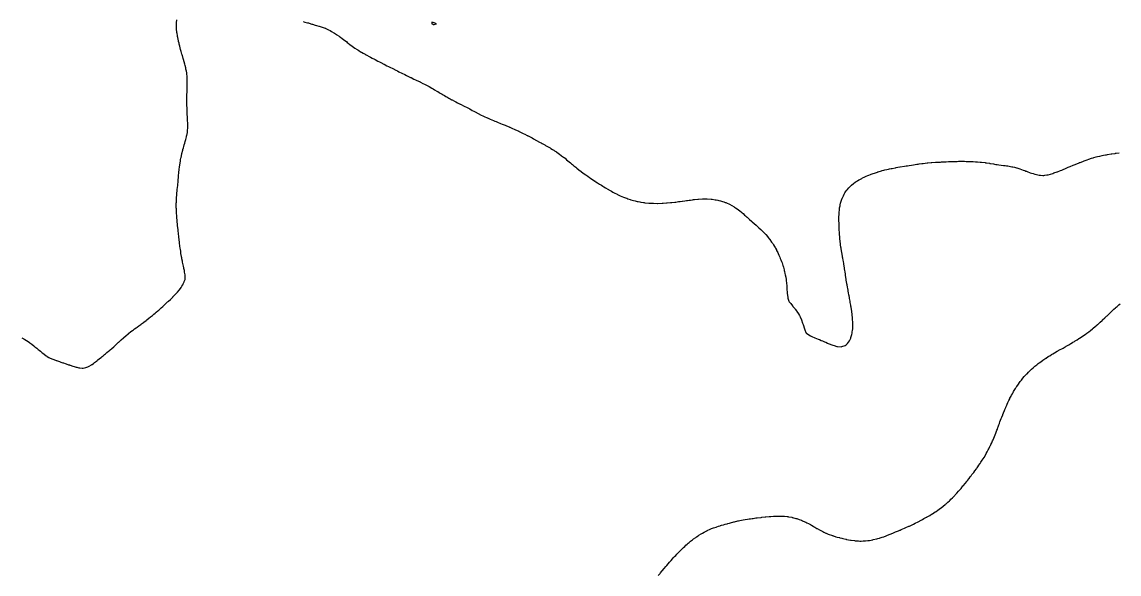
# Model space of a CAD drawing. Extents: x -717077 to -715000, y -984627 to -984000.
# Drawn here: x -716752.1 to -716507.7, y -984359.2 to -984236.1 of the extents above; entities that cross this region are included whole.
import ezdxf

# ---------------------------------------------------------------- set-up
doc = ezdxf.new("R2010")
doc.units = 0
doc.layers.add('buffer_B1_0_1_clip', color=7, linetype='Continuous')

msp = doc.modelspace()

# ---------------------------------------------------------------- linework, layer by layer
at = {"layer": 'buffer_B1_0_1_clip'}
for points in [[(-716752.15, -984306.5), (-716751.74, -984306.74), (-716751.5, -984306.88), (-716751.12, -984307.12), (-716750.55, -984307.5), (-716750.52, -984307.52), (-716750.5, -984307.53), (-716750.37, -984307.63), (-716749.95, -984307.95), (-716749.5, -984308.3), (-716749.39, -984308.39), (-716749.24, -984308.5), (-716748.83, -984308.83), (-716748.5, -984309.12), (-716748.29, -984309.29), (-716748.02, -984309.5), (-716747.74, -984309.74), (-716747.5, -984309.93), (-716747.17, -984310.17), (-716746.73, -984310.5), (-716746.6, -984310.6), (-716746.5, -984310.67), (-716746.12, -984310.88), (-716745.97, -984310.97), (-716745.5, -984311.21), (-716745.29, -984311.29), (-716744.69, -984311.5), (-716744.55, -984311.55), (-716744.5, -984311.56), (-716744.41, -984311.59), (-716743.8, -984311.8), (-716743.5, -984311.9), (-716743.05, -984312.05), (-716742.9, -984312.11), (-716742.5, -984312.24), (-716742.31, -984312.31), (-716741.74, -984312.5), (-716741.56, -984312.56), (-716741.5, -984312.58), (-716741.38, -984312.62), (-716740.8, -984312.81), (-716740.5, -984312.91), (-716740.03, -984313.03), (-716739.94, -984313.06), (-716739.5, -984313.18), (-716739.21, -984313.21), (-716738.73, -984313.27), (-716738.5, -984313.3), (-716738.2, -984313.2), (-716737.89, -984313.11), (-716737.5, -984312.98), (-716737.19, -984312.81), (-716736.64, -984312.5), (-716736.55, -984312.45), (-716736.5, -984312.42), (-716736.2, -984312.2), (-716735.97, -984312.03), (-716735.5, -984311.69), (-716735.4, -984311.6), (-716735.28, -984311.5), (-716734.85, -984311.15), (-716734.5, -984310.86), (-716734.3, -984310.7), (-716734.06, -984310.5), (-716733.75, -984310.25), (-716733.5, -984310.04), (-716733.21, -984309.79), (-716732.87, -984309.5), (-716732.67, -984309.33), (-716732.5, -984309.19), (-716732.13, -984308.87), (-716731.69, -984308.5), (-716731.59, -984308.41), (-716731.5, -984308.33), (-716731.07, -984307.93), (-716730.6, -984307.5), (-716730.55, -984307.45), (-716730.5, -984307.41), (-716730.03, -984306.97), (-716729.5, -984306.5), (-716729.5, -984306.5), (-716729.5, -984306.5), (-716729.47, -984306.47), (-716728.97, -984306.03), (-716728.5, -984305.63), (-716728.43, -984305.57), (-716727.87, -984305.13), (-716727.5, -984304.84), (-716727.31, -984304.69), (-716727.04, -984304.5), (-716726.73, -984304.27), (-716726.5, -984304.11), (-716726.14, -984303.86), (-716725.65, -984303.5), (-716725.56, -984303.44), (-716725.5, -984303.39), (-716725.08, -984303.08), (-716724.99, -984303.01), (-716724.5, -984302.65), (-716724.42, -984302.58), (-716724.32, -984302.5), (-716723.86, -984302.14), (-716723.5, -984301.85), (-716723.31, -984301.69), (-716723.08, -984301.5), (-716722.76, -984301.24), (-716722.5, -984301.03), (-716722.21, -984300.79), (-716721.88, -984300.5), (-716721.68, -984300.32), (-716721.5, -984300.17), (-716721.15, -984299.85), (-716720.76, -984299.5), (-716720.5, -984299.27), (-716720.11, -984298.89), (-716719.69, -984298.5), (-716719.59, -984298.41), (-716719.5, -984298.33), (-716719.07, -984297.93), (-716718.61, -984297.5), (-716718.56, -984297.44), (-716718.5, -984297.39), (-716718.06, -984296.94), (-716717.63, -984296.5), (-716717.5, -984296.35), (-716717.1, -984295.9), (-716716.79, -984295.5), (-716716.68, -984295.32), (-716716.5, -984295.03), (-716716.3, -984294.7), (-716716.19, -984294.5), (-716715.99, -984294.01), (-716715.98, -984293.98), (-716715.8, -984293.5), (-716715.8, -984293.2), (-716715.81, -984292.81), (-716715.81, -984292.5), (-716715.86, -984292.14), (-716715.9, -984291.9), (-716715.96, -984291.5), (-716716.05, -984291.05), (-716716.07, -984290.93), (-716716.16, -984290.5), (-716716.22, -984290.23), (-716716.34, -984289.66), (-716716.4, -984289.4), (-716716.5, -984288.88), (-716716.56, -984288.56), (-716716.57, -984288.5), (-716716.59, -984288.41), (-716716.71, -984287.71), (-716716.74, -984287.5), (-716716.78, -984287.22), (-716716.84, -984286.84), (-716716.89, -984286.5), (-716716.94, -984286.06), (-716716.96, -984285.96), (-716717.02, -984285.5), (-716717.07, -984285.07), (-716717.09, -984284.91), (-716717.14, -984284.5), (-716717.18, -984284.18), (-716717.22, -984283.78), (-716717.25, -984283.5), (-716717.27, -984283.28), (-716717.34, -984282.66), (-716717.36, -984282.5), (-716717.37, -984282.38), (-716717.47, -984281.53), (-716717.47, -984281.5), (-716717.48, -984281.48), (-716717.5, -984281.24), (-716717.57, -984280.57), (-716717.58, -984280.5), (-716717.59, -984280.41), (-716717.65, -984279.65), (-716717.66, -984279.5), (-716717.67, -984279.33), (-716717.71, -984278.71), (-716717.73, -984278.5), (-716717.73, -984278.27), (-716717.74, -984277.74), (-716717.75, -984277.5), (-716717.75, -984277.25), (-716717.75, -984276.75), (-716717.75, -984276.5), (-716717.74, -984276.26), (-716717.72, -984275.72), (-716717.72, -984275.5), (-716717.7, -984275.3), (-716717.65, -984274.65), (-716717.64, -984274.5), (-716717.55, -984273.5), (-716717.54, -984273.46), (-716717.5, -984273.03), (-716717.45, -984272.55), (-716717.45, -984272.5), (-716717.44, -984272.44), (-716717.36, -984271.64), (-716717.35, -984271.5), (-716717.34, -984271.34), (-716717.28, -984270.72), (-716717.26, -984270.5), (-716717.24, -984270.24), (-716717.2, -984269.8), (-716717.17, -984269.5), (-716717.13, -984269.13), (-716717.1, -984268.9), (-716717.06, -984268.5), (-716716.91, -984267.5), (-716716.85, -984267.15), (-716716.79, -984266.79), (-716716.74, -984266.5), (-716716.69, -984266.31), (-716716.53, -984265.53), (-716716.52, -984265.5), (-716716.52, -984265.48), (-716716.5, -984265.42), (-716716.31, -984264.69), (-716716.27, -984264.5), (-716716.17, -984264.18), (-716716.1, -984263.9), (-716715.98, -984263.5), (-716715.88, -984263.12), (-716715.78, -984262.78), (-716715.7, -984262.5), (-716715.66, -984262.34), (-716715.5, -984261.7), (-716715.46, -984261.54), (-716715.45, -984261.5), (-716715.44, -984261.44), (-716715.29, -984260.71), (-716715.25, -984260.5), (-716715.24, -984260.24), (-716715.22, -984259.78), (-716715.21, -984259.5), (-716715.21, -984259.21), (-716715.21, -984258.79), (-716715.22, -984258.5), (-716715.23, -984258.23), (-716715.25, -984257.75), (-716715.26, -984257.5), (-716715.27, -984257.28), (-716715.3, -984256.7), (-716715.32, -984256.5), (-716715.33, -984256.33), (-716715.36, -984255.64), (-716715.37, -984255.5), (-716715.37, -984255.37), (-716715.4, -984254.6), (-716715.4, -984254.5), (-716715.4, -984254.4), (-716715.4, -984253.6), (-716715.4, -984253.5), (-716715.4, -984253.4), (-716715.39, -984252.61), (-716715.39, -984252.5), (-716715.39, -984252.39), (-716715.37, -984251.63), (-716715.37, -984251.5), (-716715.37, -984251.37), (-716715.36, -984250.64), (-716715.35, -984250.5), (-716715.35, -984250.35), (-716715.35, -984249.65), (-716715.34, -984249.5), (-716715.35, -984249.35), (-716715.35, -984248.65), (-716715.35, -984248.5), (-716715.36, -984248.36), (-716715.4, -984247.6), (-716715.41, -984247.5), (-716715.42, -984247.42), (-716715.5, -984247.05), (-716715.6, -984246.6), (-716715.62, -984246.5), (-716715.66, -984246.34), (-716715.79, -984245.79), (-716715.86, -984245.5), (-716716, -984245), (-716716, -984245), (-716716.14, -984244.5), (-716716.22, -984244.22), (-716716.4, -984243.6), (-716716.43, -984243.5), (-716716.45, -984243.45), (-716716.5, -984243.27), (-716716.67, -984242.67), (-716716.71, -984242.5), (-716716.79, -984242.21), (-716716.88, -984241.88), (-716716.98, -984241.5), (-716717.09, -984241.09), (-716717.15, -984240.85), (-716717.23, -984240.5), (-716717.29, -984240.29), (-716717.44, -984239.56), (-716717.45, -984239.5), (-716717.46, -984239.46), (-716717.5, -984239.21), (-716717.59, -984238.59), (-716717.61, -984238.5), (-716717.61, -984238.39), (-716717.68, -984237.68), (-716717.69, -984237.5), (-716717.69, -984237.31), (-716717.71, -984236.72), (-716717.72, -984236.5), (-716717.7, -984236.3), (-716717.67, -984235.67)], [(-716689.5, -984236.01), (-716689.12, -984236.13), (-716688.79, -984236.21), (-716688.5, -984236.29), (-716688.34, -984236.34), (-716687.77, -984236.5), (-716687.57, -984236.57), (-716687.5, -984236.59), (-716687.38, -984236.62), (-716686.81, -984236.81), (-716686.5, -984236.9), (-716686.04, -984237.04), (-716685.94, -984237.06), (-716685.5, -984237.19), (-716685.27, -984237.27), (-716684.57, -984237.5), (-716684.52, -984237.52), (-716684.5, -984237.52), (-716684.45, -984237.55), (-716683.85, -984237.86), (-716683.5, -984238.03), (-716683.21, -984238.21), (-716682.69, -984238.5), (-716682.58, -984238.58), (-716682.5, -984238.63), (-716682.09, -984238.91), (-716681.98, -984238.99), (-716681.5, -984239.29), (-716681.38, -984239.38), (-716681.2, -984239.5), (-716680.8, -984239.8), (-716680.5, -984240.02), (-716680.23, -984240.23), (-716679.86, -984240.5), (-716679.67, -984240.67), (-716679.5, -984240.8), (-716679.11, -984241.11), (-716678.58, -984241.5), (-716678.53, -984241.54), (-716678.5, -984241.56), (-716678.28, -984241.72), (-716677.96, -984241.96), (-716677.5, -984242.25), (-716677.35, -984242.35), (-716677.09, -984242.5), (-716676.73, -984242.73), (-716676.5, -984242.86), (-716676.1, -984243.1), (-716675.71, -984243.29), (-716675.5, -984243.4), (-716675.44, -984243.44), (-716675.32, -984243.5), (-716674.8, -984243.8), (-716674.5, -984243.96), (-716674.15, -984244.15), (-716673.58, -984244.42), (-716673.5, -984244.46), (-716673.47, -984244.48), (-716673.42, -984244.5), (-716672.83, -984244.83), (-716672.5, -984245), (-716672.17, -984245.17), (-716671.52, -984245.48), (-716671.5, -984245.49), (-716671.49, -984245.49), (-716671.48, -984245.5), (-716670.85, -984245.85), (-716670.5, -984246.02), (-716670.19, -984246.19), (-716669.51, -984246.5), (-716669.5, -984246.5), (-716669.5, -984246.5), (-716669.49, -984246.51), (-716668.85, -984246.85), (-716668.5, -984247.03), (-716668.19, -984247.19), (-716667.5, -984247.49), (-716667.5, -984247.5), (-716667.5, -984247.5), (-716667.49, -984247.5), (-716666.84, -984247.85), (-716666.5, -984248.01), (-716666.17, -984248.17), (-716665.55, -984248.45), (-716665.5, -984248.47), (-716665.48, -984248.48), (-716665.44, -984248.5), (-716664.83, -984248.83), (-716664.5, -984248.98), (-716664.15, -984249.15), (-716663.6, -984249.4), (-716663.5, -984249.44), (-716663.46, -984249.46), (-716663.38, -984249.5), (-716662.81, -984249.81), (-716662.5, -984249.96), (-716662.14, -984250.14), (-716661.6, -984250.4), (-716661.5, -984250.45), (-716661.47, -984250.47), (-716661.4, -984250.5), (-716660.84, -984250.84), (-716660.5, -984251.03), (-716660.2, -984251.21), (-716659.68, -984251.5), (-716659.58, -984251.58), (-716659.5, -984251.63), (-716659.17, -984251.83), (-716658.96, -984251.96), (-716658.5, -984252.23), (-716658.33, -984252.33), (-716658.02, -984252.5), (-716657.7, -984252.7), (-716657.5, -984252.83), (-716657.07, -984253.07), (-716656.75, -984253.25), (-716656.5, -984253.39), (-716656.43, -984253.43), (-716656.28, -984253.5), (-716655.78, -984253.78), (-716655.5, -984253.93), (-716655.12, -984254.12), (-716654.66, -984254.34), (-716654.5, -984254.42), (-716654.44, -984254.44), (-716654.32, -984254.5), (-716653.78, -984254.78), (-716653.5, -984254.92), (-716653.12, -984255.12), (-716652.65, -984255.35), (-716652.5, -984255.43), (-716652.45, -984255.45), (-716652.36, -984255.5), (-716651.81, -984255.81), (-716651.5, -984255.99), (-716651.17, -984256.17), (-716650.51, -984256.5), (-716650.5, -984256.51), (-716650.5, -984256.51), (-716650.48, -984256.52), (-716649.85, -984256.85), (-716649.5, -984257.03), (-716649.18, -984257.18), (-716648.53, -984257.47), (-716648.5, -984257.48), (-716648.49, -984257.49), (-716648.46, -984257.5), (-716647.8, -984257.8), (-716647.5, -984257.93), (-716647.1, -984258.1), (-716646.79, -984258.21), (-716646.5, -984258.32), (-716646.37, -984258.37), (-716646.03, -984258.5), (-716645.65, -984258.65), (-716645.5, -984258.71), (-716645.14, -984258.86), (-716644.94, -984258.94), (-716644.5, -984259.12), (-716644.23, -984259.23), (-716643.57, -984259.5), (-716643.52, -984259.52), (-716643.5, -984259.53), (-716643.44, -984259.56), (-716642.84, -984259.84), (-716642.5, -984260), (-716642.16, -984260.16), (-716641.59, -984260.41), (-716641.5, -984260.45), (-716641.47, -984260.47), (-716641.4, -984260.5), (-716640.8, -984260.81), (-716640.5, -984260.95), (-716640.13, -984261.14), (-716639.62, -984261.38), (-716639.5, -984261.44), (-716639.46, -984261.46), (-716639.37, -984261.5), (-716638.81, -984261.81), (-716638.5, -984261.97), (-716638.16, -984262.16), (-716637.5, -984262.5), (-716637.5, -984262.5), (-716637.5, -984262.5), (-716637.49, -984262.51), (-716636.87, -984262.87), (-716636.5, -984263.07), (-716636.22, -984263.22), (-716635.69, -984263.5), (-716635.57, -984263.57), (-716635.5, -984263.61), (-716635.24, -984263.76), (-716634.94, -984263.94), (-716634.5, -984264.18), (-716634.3, -984264.3), (-716633.96, -984264.5), (-716633.68, -984264.68), (-716633.5, -984264.8), (-716633.08, -984265.08), (-716632.58, -984265.42), (-716632.5, -984265.47), (-716632.48, -984265.48), (-716632.46, -984265.5), (-716631.92, -984265.92), (-716631.5, -984266.24), (-716631.35, -984266.35), (-716631.15, -984266.5), (-716630.81, -984266.81), (-716630.5, -984267.06), (-716630.26, -984267.26), (-716629.95, -984267.5), (-716629.72, -984267.72), (-716629.5, -984267.9), (-716629.18, -984268.18), (-716628.76, -984268.5), (-716628.62, -984268.62), (-716628.5, -984268.72), (-716628.07, -984269.07), (-716627.55, -984269.45), (-716627.5, -984269.49), (-716627.49, -984269.49), (-716627.48, -984269.5), (-716626.92, -984269.92), (-716626.5, -984270.21), (-716626.33, -984270.33), (-716626.08, -984270.5), (-716625.74, -984270.74), (-716625.5, -984270.91), (-716625.15, -984271.15), (-716624.6, -984271.5), (-716624.54, -984271.54), (-716624.5, -984271.57), (-716624.28, -984271.72), (-716623.95, -984271.95), (-716623.5, -984272.23), (-716623.34, -984272.34), (-716623.06, -984272.5), (-716622.72, -984272.73), (-716622.5, -984272.87), (-716622.11, -984273.11), (-716621.6, -984273.4), (-716621.5, -984273.46), (-716621.47, -984273.47), (-716621.42, -984273.5), (-716620.84, -984273.84), (-716620.5, -984274.03), (-716620.19, -984274.19), (-716619.56, -984274.5), (-716619.52, -984274.52), (-716619.5, -984274.53), (-716619.44, -984274.56), (-716618.84, -984274.84), (-716618.5, -984275), (-716618.14, -984275.14), (-716617.69, -984275.31), (-716617.5, -984275.38), (-716617.41, -984275.41), (-716617.13, -984275.5), (-716616.67, -984275.67), (-716616.5, -984275.72), (-716616.19, -984275.81), (-716615.9, -984275.9), (-716615.5, -984276.01), (-716615.09, -984276.09), (-716614.86, -984276.14), (-716614.5, -984276.22), (-716614.26, -984276.26), (-716613.64, -984276.35), (-716613.5, -984276.38), (-716613.39, -984276.39), (-716612.52, -984276.48), (-716612.5, -984276.48), (-716612.48, -984276.48), (-716612.11, -984276.5), (-716611.53, -984276.53), (-716611.5, -984276.53), (-716611.47, -984276.53), (-716610.54, -984276.54), (-716610.5, -984276.54), (-716610.46, -984276.54), (-716609.51, -984276.51), (-716609.5, -984276.51), (-716609.49, -984276.51), (-716609.32, -984276.5), (-716608.55, -984276.45), (-716608.5, -984276.45), (-716608.44, -984276.44), (-716607.63, -984276.37), (-716607.5, -984276.36), (-716607.34, -984276.34), (-716606.73, -984276.27), (-716606.5, -984276.24), (-716606.2, -984276.21), (-716605.85, -984276.15), (-716605.5, -984276.11), (-716605.04, -984276.05), (-716604.97, -984276.03), (-716604.5, -984275.97), (-716604.09, -984275.91), (-716603.88, -984275.89), (-716603.5, -984275.83), (-716603.21, -984275.79), (-716602.73, -984275.73), (-716602.5, -984275.7), (-716602.32, -984275.68), (-716601.6, -984275.6), (-716601.5, -984275.59), (-716601.41, -984275.59), (-716600.53, -984275.53), (-716600.5, -984275.53), (-716600.47, -984275.53), (-716599.52, -984275.52), (-716599.5, -984275.52), (-716599.47, -984275.53), (-716598.6, -984275.6), (-716598.5, -984275.61), (-716598.37, -984275.63), (-716597.73, -984275.73), (-716597.5, -984275.77), (-716597.15, -984275.85), (-716596.9, -984275.9), (-716596.5, -984276), (-716596.11, -984276.11), (-716595.78, -984276.22), (-716595.5, -984276.31), (-716595.36, -984276.36), (-716595.01, -984276.5), (-716594.66, -984276.66), (-716594.5, -984276.73), (-716594, -984277), (-716593.99, -984277.01), (-716593.5, -984277.28), (-716593.37, -984277.37), (-716593.17, -984277.5), (-716592.78, -984277.79), (-716592.5, -984277.99), (-716592.22, -984278.22), (-716591.87, -984278.5), (-716591.67, -984278.68), (-716591.5, -984278.82), (-716591.15, -984279.15), (-716590.75, -984279.5), (-716590.62, -984279.62), (-716590.5, -984279.72), (-716590.09, -984280.1), (-716589.64, -984280.5), (-716589.56, -984280.57), (-716589.5, -984280.62), (-716589.03, -984281.03), (-716588.58, -984281.42), (-716588.5, -984281.49), (-716588.49, -984281.49), (-716588.49, -984281.5), (-716587.96, -984281.97), (-716587.5, -984282.38), (-716587.44, -984282.44), (-716587.37, -984282.5), (-716586.94, -984282.94), (-716586.5, -984283.38), (-716586.44, -984283.44), (-716586.39, -984283.5), (-716585.99, -984284), (-716585.95, -984284.05), (-716585.58, -984284.5), (-716585.55, -984284.55), (-716585.5, -984284.61), (-716585.15, -984285.15), (-716584.9, -984285.5), (-716584.75, -984285.75), (-716584.5, -984286.14), (-716584.37, -984286.37), (-716584.3, -984286.5), (-716584.08, -984286.92), (-716584.03, -984287.03), (-716583.78, -984287.5), (-716583.69, -984287.69), (-716583.5, -984288.08), (-716583.37, -984288.37), (-716583.32, -984288.5), (-716583.2, -984288.8), (-716583.09, -984289.09), (-716582.93, -984289.5), (-716582.82, -984289.82), (-716582.63, -984290.37), (-716582.58, -984290.5), (-716582.57, -984290.57), (-716582.5, -984290.79), (-716582.35, -984291.35), (-716582.31, -984291.5), (-716582.25, -984291.75), (-716582.16, -984292.16), (-716582.08, -984292.5), (-716582, -984293), (-716582, -984293), (-716581.92, -984293.5), (-716581.88, -984293.88), (-716581.84, -984294.16), (-716581.8, -984294.5), (-716581.78, -984294.79), (-716581.74, -984295.26), (-716581.72, -984295.5), (-716581.71, -984295.71), (-716581.66, -984296.34), (-716581.65, -984296.5), (-716581.64, -984296.65), (-716581.54, -984297.46), (-716581.54, -984297.5), (-716581.53, -984297.54), (-716581.5, -984297.65), (-716581.3, -984298.3), (-716581.21, -984298.5), (-716580.89, -984298.89), (-716580.5, -984299.34), (-716580.43, -984299.43), (-716580.38, -984299.5), (-716579.98, -984299.98), (-716579.88, -984300.12), (-716579.59, -984300.5), (-716579.55, -984300.55), (-716579.5, -984300.63), (-716579.16, -984301.16), (-716578.95, -984301.5), (-716578.8, -984301.8), (-716578.5, -984302.46), (-716578.49, -984302.49), (-716578.48, -984302.5), (-716578.47, -984302.53), (-716578.22, -984303.22), (-716578.1, -984303.5), (-716577.97, -984303.97), (-716577.94, -984304.06), (-716577.8, -984304.5), (-716577.74, -984304.74), (-716577.5, -984305.34), (-716577.44, -984305.44), (-716577.38, -984305.5), (-716576.87, -984305.87), (-716576.5, -984306.06), (-716576.21, -984306.21), (-716575.51, -984306.5), (-716575.5, -984306.5), (-716575.5, -984306.5), (-716575.49, -984306.51), (-716574.78, -984306.79), (-716574.5, -984306.9), (-716574.08, -984307.08), (-716573.8, -984307.2), (-716573.5, -984307.33), (-716573.38, -984307.38), (-716573.09, -984307.5), (-716572.68, -984307.68), (-716572.5, -984307.77), (-716572.06, -984307.94), (-716571.97, -984307.97), (-716571.5, -984308.17), (-716571.23, -984308.23), (-716570.59, -984308.41), (-716570.5, -984308.43), (-716570.43, -984308.43), (-716569.51, -984308.49), (-716569.5, -984308.49), (-716569.47, -984308.47), (-716568.76, -984308.24), (-716568.5, -984308.09), (-716568.23, -984307.77), (-716568.03, -984307.5), (-716567.82, -984307.18), (-716567.5, -984306.55), (-716567.48, -984306.52), (-716567.48, -984306.5), (-716567.47, -984306.47), (-716567.26, -984305.74), (-716567.2, -984305.5), (-716567.16, -984305.16), (-716567.11, -984304.89), (-716567.07, -984304.5), (-716567.06, -984304.06), (-716567.05, -984303.95), (-716567.04, -984303.5), (-716567.06, -984303.06), (-716567.06, -984302.94), (-716567.08, -984302.5), (-716567.11, -984302.11), (-716567.13, -984301.87), (-716567.16, -984301.5), (-716567.2, -984301.2), (-716567.26, -984300.74), (-716567.29, -984300.5), (-716567.32, -984300.32), (-716567.44, -984299.56), (-716567.45, -984299.5), (-716567.46, -984299.46), (-716567.5, -984299.25), (-716567.61, -984298.61), (-716567.63, -984298.5), (-716567.66, -984298.34), (-716567.77, -984297.77), (-716567.81, -984297.5), (-716567.88, -984297.12), (-716567.92, -984296.92), (-716568, -984296.5), (-716568.08, -984296.08), (-716568.11, -984295.89), (-716568.18, -984295.5), (-716568.23, -984295.23), (-716568.33, -984294.67), (-716568.36, -984294.5), (-716568.38, -984294.38), (-716568.5, -984293.66), (-716568.52, -984293.52), (-716568.52, -984293.5), (-716568.53, -984293.47), (-716568.65, -984292.65), (-716568.67, -984292.5), (-716568.7, -984292.3), (-716568.78, -984291.78), (-716568.81, -984291.5), (-716568.87, -984291.13), (-716568.9, -984290.9), (-716568.96, -984290.5), (-716569.04, -984290.04), (-716569.05, -984289.95), (-716569.13, -984289.5), (-716569.19, -984289.19), (-716569.27, -984288.73), (-716569.31, -984288.5), (-716569.34, -984288.34), (-716569.5, -984287.51), (-716569.5, -984287.5), (-716569.5, -984287.5), (-716569.5, -984287.5), (-716569.65, -984286.65), (-716569.67, -984286.5), (-716569.7, -984286.3), (-716569.78, -984285.78), (-716569.82, -984285.5), (-716569.86, -984285.14), (-716569.89, -984284.89), (-716569.93, -984284.5), (-716569.97, -984284.03), (-716569.97, -984283.98), (-716570.01, -984283.5), (-716570.04, -984283.04), (-716570.04, -984282.96), (-716570.07, -984282.5), (-716570.08, -984282.08), (-716570.09, -984281.91), (-716570.11, -984281.5), (-716570.12, -984281.12), (-716570.12, -984280.88), (-716570.13, -984280.5), (-716570.13, -984280.13), (-716570.13, -984279.87), (-716570.13, -984279.5), (-716570.12, -984279.12), (-716570.11, -984278.89), (-716570.09, -984278.5), (-716570.04, -984278.04), (-716570.03, -984277.97), (-716569.98, -984277.5), (-716569.9, -984277.1), (-716569.84, -984276.84), (-716569.77, -984276.5), (-716569.71, -984276.29), (-716569.5, -984275.61), (-716569.47, -984275.53), (-716569.46, -984275.5), (-716569.42, -984275.42), (-716569.14, -984274.86), (-716568.96, -984274.5), (-716568.79, -984274.21), (-716568.5, -984273.77), (-716568.38, -984273.62), (-716568.29, -984273.5), (-716567.91, -984273.09), (-716567.5, -984272.64), (-716567.43, -984272.57), (-716567.34, -984272.5), (-716566.87, -984272.13), (-716566.5, -984271.83), (-716566.3, -984271.7), (-716565.99, -984271.5), (-716565.68, -984271.32), (-716565.5, -984271.2), (-716565.04, -984270.96), (-716564.88, -984270.88), (-716564.5, -984270.68), (-716564.37, -984270.63), (-716564.1, -984270.5), (-716563.68, -984270.32), (-716563.5, -984270.25), (-716563.09, -984270.1), (-716562.95, -984270.04), (-716562.5, -984269.87), (-716562.22, -984269.78), (-716561.55, -984269.55), (-716561.5, -984269.53), (-716561.47, -984269.53), (-716561.39, -984269.5), (-716560.69, -984269.31), (-716560.5, -984269.25), (-716560.17, -984269.17), (-716559.9, -984269.1), (-716559.5, -984269), (-716559.08, -984268.92), (-716558.87, -984268.87), (-716558.5, -984268.79), (-716558.25, -984268.74), (-716557.62, -984268.62), (-716557.5, -984268.6), (-716557.42, -984268.58), (-716556.99, -984268.5), (-716556.57, -984268.43), (-716556.5, -984268.41), (-716555.5, -984268.24), (-716555.19, -984268.19), (-716554.86, -984268.14), (-716554.5, -984268.08), (-716554, -984268), (-716554, -984268), (-716553.5, -984267.92), (-716553.13, -984267.87), (-716552.82, -984267.82), (-716552.5, -984267.77), (-716552.26, -984267.74), (-716551.65, -984267.65), (-716551.5, -984267.63), (-716551.38, -984267.62), (-716550.51, -984267.51), (-716550.5, -984267.51), (-716550.49, -984267.51), (-716550.37, -984267.5), (-716549.57, -984267.43), (-716549.5, -984267.42), (-716549.42, -984267.42), (-716548.63, -984267.37), (-716548.5, -984267.36), (-716548.35, -984267.35), (-716547.68, -984267.32), (-716547.5, -984267.32), (-716547.31, -984267.31), (-716546.72, -984267.28), (-716546.5, -984267.27), (-716546.26, -984267.26), (-716545.76, -984267.24), (-716545.5, -984267.23), (-716545.22, -984267.22), (-716544.8, -984267.2), (-716544.5, -984267.19), (-716544.18, -984267.18), (-716543.82, -984267.18), (-716543.5, -984267.17), (-716543.17, -984267.17), (-716542.83, -984267.17), (-716542.5, -984267.17), (-716542.17, -984267.17), (-716541.82, -984267.18), (-716541.5, -984267.18), (-716541.19, -984267.19), (-716540.79, -984267.21), (-716540.5, -984267.22), (-716540.23, -984267.23), (-716539.74, -984267.26), (-716539.5, -984267.27), (-716539.29, -984267.29), (-716538.66, -984267.34), (-716538.5, -984267.35), (-716538.36, -984267.36), (-716537.54, -984267.46), (-716537.5, -984267.46), (-716537.46, -984267.47), (-716537.23, -984267.5), (-716536.6, -984267.6), (-716536.5, -984267.62), (-716536.35, -984267.64), (-716535.74, -984267.75), (-716535.5, -984267.79), (-716535.15, -984267.85), (-716534.88, -984267.89), (-716534.5, -984267.95), (-716534.01, -984268.01), (-716533.98, -984268.02), (-716533.5, -984268.08), (-716533.13, -984268.13), (-716532.83, -984268.17), (-716532.5, -984268.21), (-716532.25, -984268.25), (-716531.64, -984268.36), (-716531.5, -984268.38), (-716531.4, -984268.4), (-716531.01, -984268.5), (-716530.6, -984268.6), (-716530.5, -984268.63), (-716530.3, -984268.7), (-716529.85, -984268.85), (-716529.5, -984268.96), (-716529.11, -984269.11), (-716528.76, -984269.24), (-716528.5, -984269.33), (-716528.38, -984269.38), (-716528.04, -984269.5), (-716527.65, -984269.65), (-716527.5, -984269.7), (-716527.21, -984269.79), (-716526.89, -984269.89), (-716526.5, -984270.01), (-716526.1, -984270.1), (-716525.85, -984270.15), (-716525.5, -984270.22), (-716525.25, -984270.25), (-716524.7, -984270.3), (-716524.5, -984270.31), (-716524.28, -984270.28), (-716523.8, -984270.2), (-716523.5, -984270.15), (-716523.01, -984270.01), (-716522.99, -984270.01), (-716522.5, -984269.87), (-716522.23, -984269.77), (-716521.51, -984269.51), (-716521.5, -984269.51), (-716521.49, -984269.51), (-716521.48, -984269.5), (-716520.78, -984269.22), (-716520.5, -984269.11), (-716520.07, -984268.93), (-716519.83, -984268.84), (-716519.5, -984268.7), (-716519.36, -984268.64), (-716519.04, -984268.5), (-716518.66, -984268.34), (-716518.5, -984268.27), (-716518.1, -984268.1), (-716517.96, -984268.04), (-716517.5, -984267.85), (-716516.65, -984267.5), (-716516.54, -984267.46), (-716516.5, -984267.44), (-716516.4, -984267.4), (-716515.82, -984267.18), (-716515.5, -984267.06), (-716515.09, -984266.91), (-716514.82, -984266.82), (-716514.5, -984266.71), (-716513.87, -984266.5), (-716513.59, -984266.41), (-716513.5, -984266.39), (-716513.34, -984266.34), (-716512.8, -984266.2), (-716512.5, -984266.11), (-716512, -984266), (-716512, -984266), (-716511.5, -984265.89), (-716511.17, -984265.83), (-716510.73, -984265.74), (-716510.5, -984265.69), (-716510.33, -984265.67), (-716509.52, -984265.52), (-716509.5, -984265.52), (-716509.48, -984265.52), (-716509.36, -984265.5), (-716508.6, -984265.4), (-716508.5, -984265.38), (-716508.37, -984265.37), (-716507.69, -984265.3)], [(-716610.41, -984359.5), (-716609.99, -984359.01), (-716609.87, -984358.87), (-716609.56, -984358.5), (-716609.53, -984358.47), (-716609.5, -984358.43), (-716609.07, -984357.93), (-716608.72, -984357.5), (-716608.62, -984357.38), (-716608.5, -984357.25), (-716608.15, -984356.85), (-716607.86, -984356.5), (-716607.69, -984356.31), (-716607.5, -984356.11), (-716607.21, -984355.79), (-716606.97, -984355.5), (-716606.74, -984355.26), (-716606.5, -984355), (-716606.26, -984354.74), (-716606.04, -984354.5), (-716605.5, -984353.96), (-716605.27, -984353.73), (-716605.05, -984353.5), (-716604.77, -984353.23), (-716604.5, -984352.98), (-716604.25, -984352.75), (-716603.98, -984352.5), (-716603.72, -984352.28), (-716603.5, -984352.1), (-716603.17, -984351.83), (-716602.76, -984351.5), (-716602.61, -984351.39), (-716602.5, -984351.31), (-716602.02, -984350.98), (-716601.86, -984350.86), (-716601.5, -984350.61), (-716601.43, -984350.57), (-716601.33, -984350.5), (-716600.81, -984350.19), (-716600.5, -984350.01), (-716600.17, -984349.83), (-716599.55, -984349.5), (-716599.51, -984349.49), (-716599.5, -984349.48), (-716599.46, -984349.46), (-716598.82, -984349.18), (-716598.5, -984349.04), (-716598.11, -984348.89), (-716597.77, -984348.77), (-716597.5, -984348.67), (-716597.37, -984348.63), (-716597, -984348.5), (-716596.62, -984348.38), (-716596.5, -984348.34), (-716596.28, -984348.28), (-716595.85, -984348.15), (-716595.5, -984348.06), (-716595.06, -984347.94), (-716594.89, -984347.89), (-716594.5, -984347.78), (-716594.27, -984347.73), (-716593.54, -984347.54), (-716593.5, -984347.53), (-716593.48, -984347.52), (-716593.39, -984347.5), (-716592.67, -984347.33), (-716592.5, -984347.3), (-716592.24, -984347.25), (-716591.84, -984347.16), (-716591.5, -984347.1), (-716591.01, -984347.01), (-716590.99, -984347.01), (-716590.5, -984346.92), (-716590.13, -984346.87), (-716589.82, -984346.82), (-716589.5, -984346.77), (-716589.26, -984346.74), (-716588.66, -984346.66), (-716588.5, -984346.64), (-716588.37, -984346.62), (-716587.52, -984346.53), (-716587.5, -984346.52), (-716587.48, -984346.52), (-716587.3, -984346.5), (-716586.57, -984346.43), (-716586.5, -984346.42), (-716586.41, -984346.42), (-716585.66, -984346.34), (-716585.5, -984346.33), (-716585.32, -984346.32), (-716584.72, -984346.28), (-716584.5, -984346.26), (-716584.25, -984346.26), (-716583.77, -984346.23), (-716583.5, -984346.23), (-716583.23, -984346.23), (-716582.76, -984346.24), (-716582.5, -984346.25), (-716582.27, -984346.27), (-716581.68, -984346.32), (-716581.5, -984346.34), (-716581.36, -984346.37), (-716580.6, -984346.5), (-716580.52, -984346.52), (-716580.5, -984346.52), (-716580.47, -984346.53), (-716579.73, -984346.74), (-716579.5, -984346.8), (-716579.02, -984346.98), (-716578.99, -984346.99), (-716578.5, -984347.17), (-716578.27, -984347.27), (-716577.75, -984347.5), (-716577.58, -984347.58), (-716577.5, -984347.62), (-716577.26, -984347.74), (-716576.92, -984347.92), (-716576.5, -984348.14), (-716576.27, -984348.27), (-716575.85, -984348.5), (-716575.63, -984348.63), (-716575.5, -984348.7), (-716575.03, -984348.97), (-716574.99, -984348.99), (-716574.5, -984349.27), (-716574.35, -984349.35), (-716574.05, -984349.5), (-716573.69, -984349.69), (-716573.5, -984349.8), (-716573.02, -984350.02), (-716572.95, -984350.05), (-716572.5, -984350.25), (-716572.32, -984350.32), (-716571.82, -984350.5), (-716571.59, -984350.59), (-716571.5, -984350.62), (-716571.33, -984350.67), (-716570.83, -984350.83), (-716570.5, -984350.92), (-716570.04, -984351.04), (-716569.93, -984351.07), (-716569.5, -984351.18), (-716569.24, -984351.24), (-716568.62, -984351.38), (-716568.5, -984351.41), (-716568.42, -984351.42), (-716567.99, -984351.5), (-716567.58, -984351.58), (-716567.5, -984351.6), (-716567.39, -984351.61), (-716566.7, -984351.7), (-716566.5, -984351.73), (-716566.25, -984351.75), (-716565.77, -984351.77), (-716565.5, -984351.79), (-716565.21, -984351.79), (-716564.77, -984351.77), (-716564.5, -984351.77), (-716564.25, -984351.75), (-716563.68, -984351.69), (-716563.5, -984351.67), (-716563.35, -984351.65), (-716562.56, -984351.5), (-716562.51, -984351.49), (-716562.5, -984351.49), (-716562.48, -984351.49), (-716561.7, -984351.3), (-716561.5, -984351.25), (-716561.13, -984351.14), (-716560.93, -984351.07), (-716560.5, -984350.94), (-716560.17, -984350.83), (-716559.62, -984350.62), (-716559.5, -984350.58), (-716559.44, -984350.56), (-716559.31, -984350.5), (-716558.72, -984350.28), (-716558.5, -984350.19), (-716558.01, -984349.99), (-716557.97, -984349.97), (-716557.5, -984349.77), (-716557.31, -984349.69), (-716556.85, -984349.5), (-716556.6, -984349.4), (-716556.5, -984349.35), (-716556.24, -984349.24), (-716555.9, -984349.1), (-716555.5, -984348.93), (-716555.2, -984348.8), (-716554.56, -984348.5), (-716554.52, -984348.48), (-716554.5, -984348.47), (-716554.45, -984348.45), (-716553.83, -984348.17), (-716553.5, -984348), (-716553.16, -984347.84), (-716552.5, -984347.5), (-716552.5, -984347.5), (-716552.5, -984347.5), (-716552.5, -984347.5), (-716551.84, -984347.16), (-716551.5, -984346.98), (-716551.19, -984346.81), (-716550.65, -984346.5), (-716550.55, -984346.45), (-716550.5, -984346.42), (-716550.3, -984346.3), (-716549.92, -984346.08), (-716549.5, -984345.83), (-716549.3, -984345.7), (-716548.99, -984345.5), (-716548.69, -984345.31), (-716548.5, -984345.18), (-716548.09, -984344.91), (-716547.54, -984344.5), (-716547.52, -984344.48), (-716547.5, -984344.47), (-716547.38, -984344.38), (-716546.94, -984344.06), (-716546.5, -984343.69), (-716546.39, -984343.61), (-716546.28, -984343.5), (-716545.86, -984343.14), (-716545.5, -984342.8), (-716545.34, -984342.66), (-716545.19, -984342.5), (-716544.84, -984342.16), (-716544.5, -984341.81), (-716544.35, -984341.65), (-716544.21, -984341.5), (-716543.87, -984341.13), (-716543.5, -984340.71), (-716543.4, -984340.6), (-716543.32, -984340.5), (-716542.94, -984340.06), (-716542.5, -984339.52), (-716542.49, -984339.51), (-716542.48, -984339.5), (-716542.41, -984339.41), (-716542.04, -984338.96), (-716541.67, -984338.5), (-716541.59, -984338.41), (-716541.5, -984338.28), (-716541.15, -984337.85), (-716540.88, -984337.5), (-716540.71, -984337.29), (-716540.5, -984337), (-716540.28, -984336.72), (-716540.11, -984336.5), (-716539.85, -984336.15), (-716539.5, -984335.67), (-716539.43, -984335.57), (-716539.37, -984335.5), (-716539.04, -984335.04), (-716539.01, -984334.99), (-716538.67, -984334.5), (-716538.6, -984334.4), (-716538.5, -984334.24), (-716538.2, -984333.8), (-716538.01, -984333.5), (-716537.81, -984333.19), (-716537.5, -984332.64), (-716537.45, -984332.55), (-716537.42, -984332.5), (-716537.32, -984332.32), (-716537.09, -984331.91), (-716536.87, -984331.5), (-716536.74, -984331.26), (-716536.5, -984330.75), (-716536.41, -984330.58), (-716536.38, -984330.5), (-716536.27, -984330.27), (-716536.1, -984329.9), (-716535.92, -984329.5), (-716535.79, -984329.21), (-716535.51, -984328.51), (-716535.5, -984328.5), (-716535.5, -984328.5), (-716535.5, -984328.49), (-716535.21, -984327.79), (-716535.1, -984327.5), (-716534.93, -984327.07), (-716534.85, -984326.85), (-716534.72, -984326.5), (-716534.66, -984326.34), (-716534.5, -984325.91), (-716534.39, -984325.61), (-716534.35, -984325.5), (-716534.26, -984325.26), (-716534.11, -984324.89), (-716533.97, -984324.5), (-716533.84, -984324.16), (-716533.65, -984323.66), (-716533.6, -984323.5), (-716533.57, -984323.43), (-716533.5, -984323.26), (-716533.27, -984322.73), (-716533.19, -984322.5), (-716532.98, -984322.02), (-716532.95, -984321.95), (-716532.76, -984321.5), (-716532.68, -984321.32), (-716532.5, -984320.93), (-716532.36, -984320.64), (-716532.29, -984320.5), (-716532.09, -984320.09), (-716532.03, -984319.97), (-716531.79, -984319.5), (-716531.69, -984319.31), (-716531.5, -984318.96), (-716531.33, -984318.67), (-716531.24, -984318.5), (-716530.95, -984318.05), (-716530.81, -984317.81), (-716530.62, -984317.5), (-716530.57, -984317.43), (-716530.5, -984317.32), (-716530.16, -984316.84), (-716529.92, -984316.5), (-716529.74, -984316.26), (-716529.5, -984315.94), (-716529.3, -984315.7), (-716529.14, -984315.5), (-716528.84, -984315.16), (-716528.5, -984314.78), (-716528.36, -984314.64), (-716528.24, -984314.5), (-716527.87, -984314.13), (-716527.5, -984313.76), (-716527.36, -984313.64), (-716527.22, -984313.5), (-716526.84, -984313.16), (-716526.5, -984312.86), (-716526.3, -984312.7), (-716526.05, -984312.5), (-716525.74, -984312.26), (-716525.5, -984312.07), (-716525.17, -984311.83), (-716524.72, -984311.5), (-716524.59, -984311.41), (-716524.5, -984311.35), (-716524.07, -984311.07), (-716523.98, -984311.02), (-716523.5, -984310.7), (-716523.38, -984310.62), (-716523.19, -984310.5), (-716522.76, -984310.24), (-716522.5, -984310.09), (-716522.13, -984309.87), (-716521.5, -984309.5), (-716521.5, -984309.5), (-716521.5, -984309.5), (-716521.49, -984309.49), (-716520.86, -984309.14), (-716520.5, -984308.94), (-716520.22, -984308.78), (-716519.74, -984308.5), (-716519.58, -984308.41), (-716519.5, -984308.36), (-716519.19, -984308.19), (-716518.95, -984308.05), (-716518.5, -984307.79), (-716518.31, -984307.69), (-716518.01, -984307.5), (-716517.68, -984307.32), (-716517.5, -984307.2), (-716517.06, -984306.94), (-716516.69, -984306.69), (-716516.5, -984306.57), (-716516.46, -984306.54), (-716516.4, -984306.5), (-716515.85, -984306.15), (-716515.26, -984305.74), (-716514.94, -984305.5), (-716514.68, -984305.32), (-716514.5, -984305.17), (-716514.12, -984304.88), (-716513.66, -984304.5), (-716513.57, -984304.43), (-716513.5, -984304.37), (-716513.02, -984303.98), (-716512.65, -984303.65), (-716512.5, -984303.52), (-716512.49, -984303.51), (-716512.48, -984303.5), (-716511.96, -984303.04), (-716511.5, -984302.61), (-716511.44, -984302.56), (-716511.39, -984302.5), (-716510.92, -984302.08), (-716510.5, -984301.67), (-716510.41, -984301.59), (-716510.32, -984301.5), (-716509.89, -984301.11), (-716509.5, -984300.73), (-716509.38, -984300.62), (-716509.26, -984300.5), (-716508.86, -984300.14), (-716508.5, -984299.8), (-716508.34, -984299.66), (-716508.18, -984299.5), (-716507.81, -984299.19), (-716507.5, -984298.92)]]:
    msp.add_lwpolyline(points, dxfattribs=at)
msp.add_lwpolyline([(-716659.82, -984236.5), (-716660.32, -984236.32), (-716660.5, -984236.26), (-716660.84, -984236.15), (-716660.82, -984236.5), (-716660.63, -984236.63), (-716660.5, -984236.71), (-716660.3, -984236.7)], close=True, dxfattribs=at)

doc.saveas('drawing.dxf')
